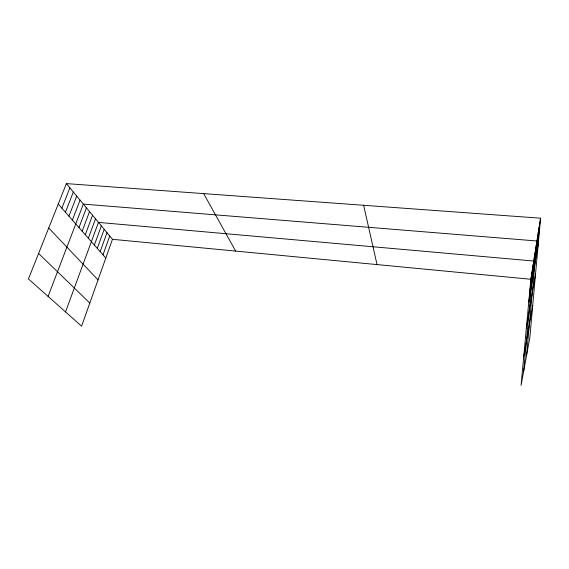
<?xml version="1.0" encoding="UTF-8"?>
<svg xmlns="http://www.w3.org/2000/svg" width="569" height="569" viewBox="0 0 569 569"><rect width="100%" height="100%" fill="white"/><g stroke="black" fill="none" stroke-linecap="round" stroke-linejoin="round"><path stroke-width="0.85" d="M537.534 248.077L539.796 222.941M540.55 218.19L529.846 337.538L521.062 385.398L530.849 279.279L540.55 218.19L66.381 183.602L28.45 278.966L81.602 326.186L112.456 239.314L66.381 183.602M531.005 288.156L533.146 264.813M523.672 371.201L533.75 261.029L98.458 222.401L65.535 311.912M532.2 280.851L534.362 257.174M532.812 277.096L534.981 253.241M533.438 273.262L535.621 249.236M534.071 269.357L536.268 245.154M526.545 355.518L536.93 240.993L83.323 204.093L48.088 296.406M535.401 261.178L537.627 236.619M536.098 256.904L538.331 232.152M536.809 252.536L539.056 227.593M529.305 298.618L531.41 275.759M529.86 295.197L531.979 272.174M530.429 291.712L532.556 268.525M528.757 301.975L538.281 243.518M526.304 328.612L535.6 273.376M523.686 356.962L532.74 305.318M103.01 254.869L109.739 236.035M100.165 251.64L106.986 232.707M97.285 248.369L104.191 229.321M94.354 245.04L101.346 225.886M88.351 238.226L95.528 218.852M85.279 234.741L92.555 215.253M82.156 231.192L89.525 211.59M78.984 227.586L86.452 207.87M72.377 220.089L80.051 200.132M68.934 216.177L76.723 196.106M65.435 212.209L73.33 192.009M61.872 208.162L69.887 187.841M112.456 239.314L530.849 279.279M38.592 253.461L89.81 303.071M48.721 228.005L98.032 279.912M58.244 204.043L105.806 258.042M203.674 193.616L235.644 251.085M363.619 205.281L377.034 264.585"/></g></svg>
